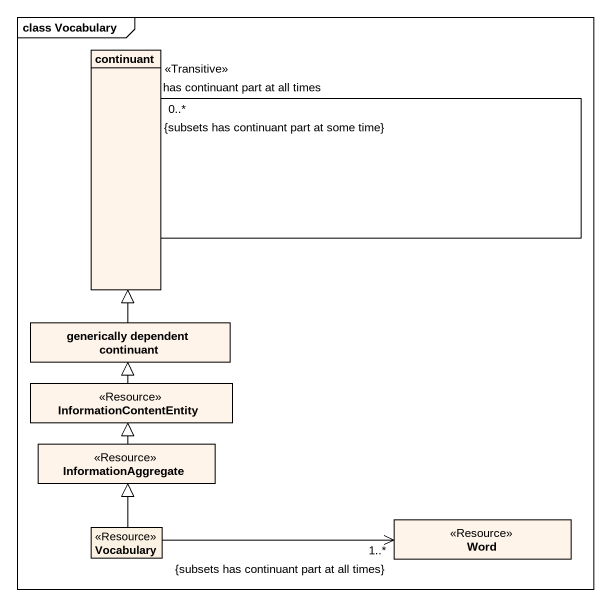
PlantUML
@startuml
mainframe class Vocabulary
hide circle
hide empty members
class continuant #FFF4EA
class "generically dependent continuant" as generically_dependent #FFF4EA
class InformationContentEntity <<Resource>> #FFF4EA
class InformationAggregate <<Resource>> #FFF4EA
class Vocabulary <<Resource>>
class Word <<Resource>> #FFF4EA
continuant -- "has continuant part at all times\n<<Transitive>>\n0..*\n{subsets has continuant part at some time}" continuant
generically_dependent -up-|> continuant
InformationContentEntity -up-|> generically_dependent
InformationAggregate -up-|> InformationContentEntity
Vocabulary -up-|> InformationAggregate
Vocabulary -right-> "1..*\n{subsets has continuant part at all times}" Word
@enduml
